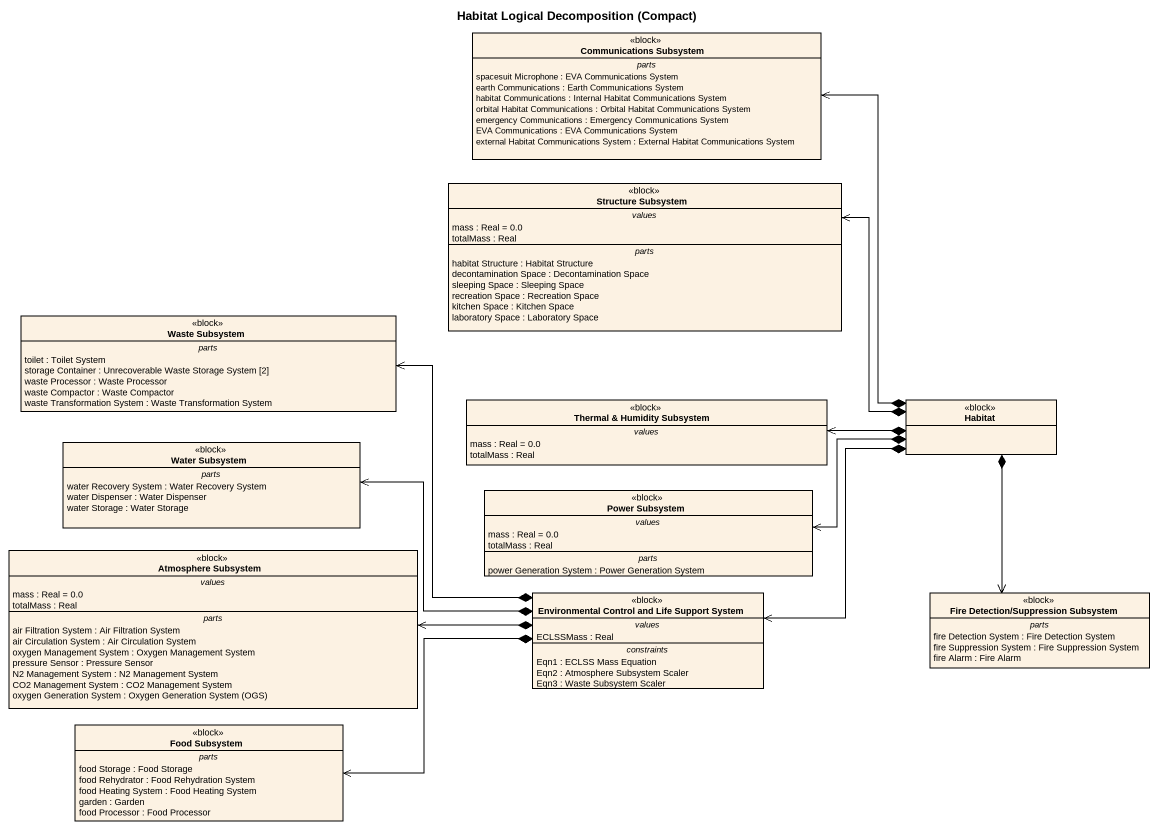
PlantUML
@startuml
title Habitat Logical Decomposition (Compact)
hide circle
hide empty members
class "Communications Subsystem" as Communications_Subsystem <<block>> {
  -- parts --
  spacesuit Microphone : EVA Communications System
  earth Communications : Earth Communications System
  habitat Communications : Internal Habitat Communications System
  orbital Habitat Communications : Orbital Habitat Communications System
  emergency Communications : Emergency Communications System
  EVA Communications : EVA Communications System
  external Habitat Communications System : External Habitat Communications System
}
class "Structure Subsystem" as Structure_Subsystem <<block>> {
  -- values --
  mass : Real = 0.0
  totalMass : Real
  -- parts --
  habitat Structure : Habitat Structure
  decontamination Space : Decontamination Space
  sleeping Space : Sleeping Space
  recreation Space : Recreation Space
  kitchen Space : Kitchen Space
  laboratory Space : Laboratory Space
}
class "Waste Subsystem" as Waste_Subsystem <<block>> {
  -- parts --
  toilet : Toilet System
  storage Container : Unrecoverable Waste Storage System [2]
  waste Processor : Waste Processor
  waste Compactor : Waste Compactor
  waste Transformation System : Waste Transformation System
}
class "Thermal & Humidity Subsystem" as Thermal_Humidity_Subsystem <<block>> {
  -- values --
  mass : Real = 0.0
  totalMass : Real
}
class Habitat <<block>>
class "Water Subsystem" as Water_Subsystem <<block>> {
  -- parts --
  water Recovery System : Water Recovery System
  water Dispenser : Water Dispenser
  water Storage : Water Storage
}
class "Power Subsystem" as Power_Subsystem <<block>> {
  -- values --
  mass : Real = 0.0
  totalMass : Real
  -- parts --
  power Generation System : Power Generation System
}
class "Atmosphere Subsystem" as Atmosphere_Subsystem <<block>> {
  -- values --
  mass : Real = 0.0
  totalMass : Real
  -- parts --
  air Filtration System : Air Filtration System
  air Circulation System : Air Circulation System
  oxygen Management System : Oxygen Management System
  pressure Sensor : Pressure Sensor
  N2 Management System : N2 Management System
  CO2 Management System : CO2 Management System
  {field} oxygen Generation System : Oxygen Generation System (OGS)
}
class "Environmental Control and Life Support System" as Environmental_Control_and <<block>> {
  -- values --
  ECLSSMass : Real
  -- constraints --
  Eqn1 : ECLSS Mass Equation
  Eqn2 : Atmosphere Subsystem Scaler
  Eqn3 : Waste Subsystem Scaler
}
class "Fire Detection/Suppression Subsystem" as Fire_Detection_Suppression <<block>> {
  -- parts --
  fire Detection System : Fire Detection System
  fire Suppression System : Fire Suppression System
  fire Alarm : Fire Alarm
}
class "Food Subsystem" as Food_Subsystem <<block>> {
  -- parts --
  food Storage : Food Storage
  food Rehydrator : Food Rehydration System
  food Heating System : Food Heating System
  garden : Garden
  food Processor : Food Processor
}
Habitat *-up-> Communications_Subsystem
Habitat *-left-> Structure_Subsystem
Habitat *-left-> Thermal_Humidity_Subsystem
Habitat *-left-> Power_Subsystem
Habitat *--> Environmental_Control_and
Habitat *--> Fire_Detection_Suppression
Environmental_Control_and *-up-> Waste_Subsystem
Environmental_Control_and *-left-> Water_Subsystem
Environmental_Control_and *-left-> Atmosphere_Subsystem
Environmental_Control_and *-left-> Food_Subsystem
@enduml
